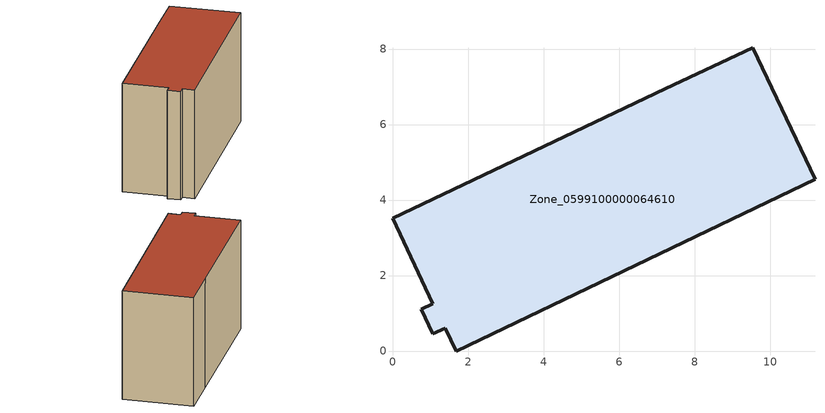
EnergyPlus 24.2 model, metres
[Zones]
Zone_0599100000064610
 floor ground (C_G): 7.22,6.95 9.54,8.03 11.19,4.55 1.69,0 1.4,0.6 1.07,0.46 0.76,1.11 1.07,1.25 0,3.52 z0
 wall outside (C_F): 1.07,1.25 0.76,1.11 1.07,0.46 1.4,0.6 1.69,0 11.19,4.55 9.54,8.03 7.22,6.95 0,3.52 1.07,1.25 z0:6.2
 roof outside (C_R): 7.22,6.95 0,3.52 1.07,1.25 0.76,1.11 1.07,0.46 1.4,0.6 1.69,0 11.19,4.55 9.54,8.03 z6.2
[BUILDING]
Pand.0599100000064610: North Axis=0; Terrain=City; Loads Convergence Tolerance Value=0.04; Temperature Convergence Tolerance Value=0.4; Solar Distribution=FullExterior; Maximum Number of Warmup Days=25; Minimum Number of Warmup Days=1
[Site:Location]
Rotterdam.The.Hague.AP_ZH_NLD Design_Conditions: Latitude=51.96; Longitude=4.45; Time Zone=1; Elevation=-4.5
[SITE:GROUNDTEMPERATURE:BUILDINGSURFACE]
18, 18, 18, 18, 18, 18, 18, 18, 18, 18, 18, 18
[MATERIAL] Thermal Absorptance=0.9; Solar Absorptance=0.7; Visible Absorptance=0.7
Name | Roughness | Thickness | Conductivity | Density | Specific Heat
G.TI.1946 | MediumSmooth | 0.15 | 1 | 540 | 1210
F.TI.1946 | Rough | 0.3 | 0.857143 | 1920 | 840
R.TI.1946 | MediumRough | 0.2 | 0.1 | 1500 | 1000
[CONSTRUCTION]
C_G: G.TI.1946
C_F: F.TI.1946
C_R: R.TI.1946
[ZONE]
Zone_0599100000064610: Type=1; Multiplier=1; Ceiling Height=Autocalculate; Volume=Autocalculate; Floor Area=autocalculate; Part of Total Floor Area=Yes
[ZONEINFILTRATION:DESIGNFLOWRATE]
Infil_Zone_0599100000064610: Zone or ZoneList or Space or SpaceList=Zone_0599100000064610; Schedule=AlwaysOn; Design Flow Rate Calculation Method=Flow/Area; Flow Rate per Floor Area=0.003; Constant Term Coefficient=1; Temperature Term Coefficient=0; Velocity Term Coefficient=0; Velocity Squared Term Coefficient=0
[HVACTEMPLATE:ZONE:IDEALLOADSAIRSYSTEM]
Zone_0599100000064610: Maximum Heating Supply Air Temperature=50; Minimum Cooling Supply Air Temperature=13; Maximum Heating Supply Air Humidity Ratio=0.0156; Minimum Cooling Supply Air Humidity Ratio=0.0077; Heating Limit=NoLimit; Cooling Limit=NoLimit; Dehumidification Control Type=ConstantSensibleHeatRatio; Cooling Sensible Heat Ratio=0.7; Dehumidification Setpoint=60; Humidification Control Type=None; Humidification Setpoint=30; Outdoor Air Method=None; Outdoor Air Flow Rate per Person=0.00944; Outdoor Air Flow Rate per Zone Floor Area=0; Outdoor Air Flow Rate per Zone=0; Demand Controlled Ventilation Type=None; Outdoor Air Economizer Type=NoEconomizer; Heat Recovery Type=None; Sensible Heat Recovery Effectiveness=0.7; Latent Heat Recovery Effectiveness=0.65
[ZONECONTROL:THERMOSTAT]
ThermostatControl_Zone_0599100000064610: Zone or ZoneList=Zone_0599100000064610; Control Type Schedule=DualSetpointControlType; Control 1=Thermostat_Zone_0599100000064610; Temperature Difference Between Cutout And Setpoint=0
[THERMOSTATSETPOINT:DUALSETPOINT]
Thermostat_Zone_0599100000064610: Heating Setpoint Temperature Schedule=HeatingSetpoint_Zone_0599100000064610; Cooling Setpoint Temperature Schedule=CoolingSetpoint_Zone_0599100000064610
[SCHEDULE:COMPACT]
HeatingSetpoint_Zone_0599100000064610: Through: 12/31, For: AllDays, Until: 24:00, 21
CoolingSetpoint_Zone_0599100000064610: Through: 12/31, For: AllDays, Until: 24:00, 24
DualSetpointControlType: Through: 12/31, For: AllDays, Until: 24:00, 4
AlwaysOn: Through: 12/31, For: AllDays, Until: 24:00, 1
